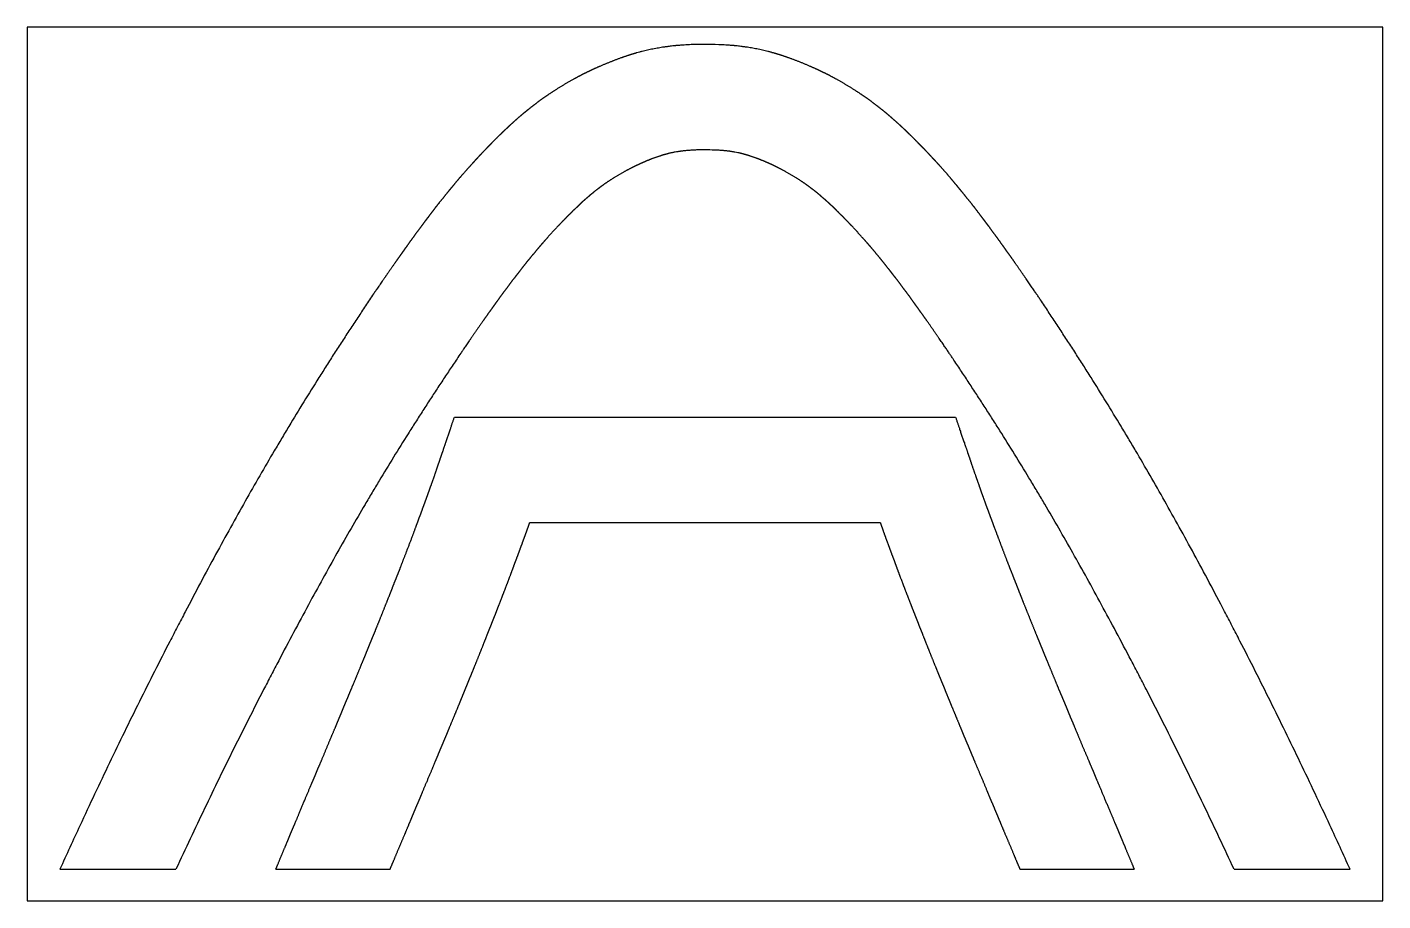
# Model space of a CAD drawing. Header units: millimetres. Extents: x -2410 to -1267, y 2397 to 3133.
import ezdxf

# ---------------------------------------------------------------- set-up
doc = ezdxf.new("R2010")
doc.units = ezdxf.units.MM
doc.header["$MEASUREMENT"] = 0
doc.layers.add('pic', color=1, linetype='Continuous')

msp = doc.modelspace()

# ---------------------------------------------------------------- linework, layer by layer
at = {"color": 7, "linetype": 'Continuous', "lineweight": 25}
msp.add_line((-1985.9, 2715.6), (-1690.4, 2715.6), dxfattribs=at)
for p, q in [((-2382, 2423.4), (-2284.2, 2423.4)), ((-2200, 2423.4), (-2103.6, 2423.4)), ((-1572.7, 2423.4), (-1476.3, 2423.4)), ((-1392.1, 2423.4), (-1294.3, 2423.4))]:
    msp.add_line(p, q)
msp.add_lwpolyline([(-2049.4, 2804.5), (-1626.9, 2804.5)], dxfattribs=at)
for points, degree, knots in [([(-1897.7, 3111), (-1897.8, 3110.9), (-1898.3, 3110.8), (-1898.9, 3110.6), (-1900.3, 3110.2), (-1902.9, 3109.4), (-1908.2, 3107.6), (-1916.3, 3104.6), (-1924.4, 3101.3), (-1929.6, 3099), (-1932.5, 3097.7), (-1934.8, 3096.6), (-1937, 3095.5), (-1939.7, 3094.2), (-1944.7, 3091.7), (-1952.2, 3087.6), (-1959.6, 3083.2), (-1964.8, 3079.9), (-1968.8, 3077.3), (-1973, 3074.4), (-1977, 3071.6), (-1980.5, 3069), (-1982.9, 3067.1), (-1984.9, 3065.6), (-1986.8, 3064.1), (-1989.1, 3062.2), (-1992.3, 3059.6), (-1995.6, 3056.8), (-1997.6, 3055), (-1998.8, 3053.9), (-1999.7, 3053.1), (-2000.5, 3052.4), (-2001.6, 3051.4), (-2003.4, 3049.8), (-2006.3, 3047), (-2009.2, 3044.2), (-2011.1, 3042.4), (-2012.2, 3041.4), (-2013.1, 3040.5), (-2013.8, 3039.7), (-2014.8, 3038.8), (-2016.5, 3037.1), (-2019.2, 3034.3), (-2021.9, 3031.5), (-2023.8, 3029.5), (-2025.4, 3027.9), (-2026.9, 3026.3), (-2028.7, 3024.4), (-2032, 3020.8), (-2036.4, 3015.9), (-2040.1, 3011.8), (-2043, 3008.5), (-2045.5, 3005.6), (-2047.1, 3003.7), (-2048, 3002.7), (-2048.7, 3001.8), (-2049.3, 3001.1), (-2050.1, 3000.1), (-2051.6, 2998.3), (-2054.6, 2994.7), (-2058.6, 2989.7), (-2062, 2985.5), (-2064.7, 2982.1), (-2067, 2979), (-2068.6, 2977), (-2069.3, 2976), (-2069.8, 2975.4), (-2070.1, 2975), (-2070.4, 2974.6), (-2070.8, 2974.1), (-2071.4, 2973.2), (-2072.8, 2971.5), (-2074.9, 2968.7), (-2077.3, 2965.4), (-2079.8, 2962.1), (-2082.3, 2958.7), (-2084.8, 2955.2), (-2087.1, 2952.1), (-2088.5, 2950.1), (-2089.2, 2949.1), (-2089.6, 2948.5), (-2090, 2948), (-2090.2, 2947.7), (-2090.6, 2947.2), (-2091.2, 2946.4), (-2092.1, 2945), (-2093.2, 2943.5), (-2094.6, 2941.5), (-2096.6, 2938.7), (-2099.5, 2934.5), (-2105, 2926.7), (-2108.8, 2921.1)], 2, [-0.000723, -0.000723, -0.000723, 0.000744, 0.00221, 0.005142, 0.011006, 0.022735, 0.046192, 0.077468, 0.100926, 0.112654, 0.120473, 0.128293, 0.136112, 0.14784, 0.171298, 0.202574, 0.226031, 0.241669, 0.257308, 0.272946, 0.288584, 0.300313, 0.308132, 0.315951, 0.32377, 0.335499, 0.351137, 0.362865, 0.36873, 0.372639, 0.376549, 0.380458, 0.386323, 0.398051, 0.413689, 0.425418, 0.431282, 0.435192, 0.439102, 0.443011, 0.448875, 0.460604, 0.476242, 0.487971, 0.49579, 0.503609, 0.511428, 0.523157, 0.546614, 0.570071, 0.58571, 0.601348, 0.613076, 0.618941, 0.62285, 0.62676, 0.630669, 0.636534, 0.648262, 0.67172, 0.695177, 0.710815, 0.726453, 0.738182, 0.744046, 0.746978, 0.748933, 0.750888, 0.752843, 0.755775, 0.761639, 0.773368, 0.789006, 0.804644, 0.820282, 0.835921, 0.851559, 0.863287, 0.869152, 0.872084, 0.874039, 0.875993, 0.877948, 0.88088, 0.886745, 0.894564, 0.902383, 0.914111, 0.92975, 0.953207, 1.000122, 1.000122, 1.000122]), ([(-1861.8, 3117.7), (-1861.9, 3117.7), (-1862, 3117.7), (-1862.2, 3117.7), (-1862.5, 3117.7), (-1863.2, 3117.6), (-1864.5, 3117.5), (-1866.3, 3117.3), (-1868.1, 3117.1), (-1869.5, 3116.9), (-1870.6, 3116.7), (-1871.8, 3116.6), (-1873.3, 3116.4), (-1875.9, 3115.9), (-1879.7, 3115.3), (-1884.3, 3114.4), (-1888, 3113.5), (-1890.7, 3112.9), (-1892.2, 3112.5), (-1893.7, 3112.1), (-1895.1, 3111.7), (-1896.4, 3111.4), (-1897, 3111.2), (-1897.4, 3111.1), (-1897.6, 3111), (-1897.7, 3111)], 3, [-0.002562, -0.002562, -0.002562, -0.002562, 0.001377, 0.005316, 0.013193, 0.028949, 0.06046, 0.123483, 0.186505, 0.218017, 0.249528, 0.281039, 0.312551, 0.375573, 0.501618, 0.627663, 0.753709, 0.816731, 0.848242, 0.879754, 0.942776, 0.974288, 0.990043, 0.997921, 1.005799, 1.005799, 1.005799, 1.005799]), ([(-1814.4, 3117.7), (-1814.5, 3117.7), (-1814.6, 3117.7), (-1814.9, 3117.8), (-1815.3, 3117.8), (-1816.2, 3117.9), (-1818, 3118), (-1821.6, 3118.3), (-1828.6, 3118.6), (-1835.3, 3118.7), (-1841, 3118.7), (-1844.8, 3118.7), (-1849.7, 3118.5), (-1854.7, 3118.3), (-1858.2, 3118), (-1860.1, 3117.9), (-1861, 3117.8), (-1861.4, 3117.8), (-1861.6, 3117.7), (-1861.8, 3117.7), (-1861.8, 3117.7), (-1861.8, 3117.7)], 3, [-0.00008231, -0.00008231, -0.00008231, -0.00008231, 0.00006722, 0.00021674, 0.0005158, 0.00111391, 0.00231013, 0.00470256, 0.00948744, 0.01905718, 0.02144962, 0.02384205, 0.02862693, 0.0334118, 0.03580424, 0.03700045, 0.03759856, 0.03789762, 0.03804715, 0.03812191, 0.03819667, 0.03819667, 0.03819667, 0.03819667]), ([(-1778.7, 3111), (-1778.8, 3111), (-1778.9, 3111.1), (-1779.3, 3111.2), (-1780, 3111.4), (-1780.9, 3111.6), (-1781.9, 3111.9), (-1782.9, 3112.2), (-1784.1, 3112.5), (-1785.6, 3112.9), (-1788.2, 3113.5), (-1792, 3114.4), (-1796.7, 3115.3), (-1800.4, 3116), (-1803.1, 3116.4), (-1804.6, 3116.6), (-1805.8, 3116.7), (-1806.8, 3116.9), (-1808.2, 3117.1), (-1810, 3117.3), (-1811.8, 3117.5), (-1813.1, 3117.6), (-1813.8, 3117.7), (-1814.1, 3117.7), (-1814.3, 3117.7), (-1814.4, 3117.7), (-1814.4, 3117.7)], 3, [-0.005576, -0.005576, -0.005576, -0.005576, 0.002302, 0.01018, 0.025936, 0.057447, 0.088959, 0.12047, 0.151982, 0.183493, 0.246516, 0.372562, 0.498608, 0.624654, 0.687677, 0.719189, 0.7507, 0.782212, 0.813723, 0.876746, 0.939769, 0.971281, 0.987036, 0.994914, 0.998853, 1.002792, 1.002792, 1.002792, 1.002792]), ([(-1567.4, 2921.1), (-1571.3, 2926.7), (-1576.7, 2934.5), (-1579.6, 2938.7), (-1581.9, 2941.9), (-1583.9, 2944.6), (-1585.1, 2946.4), (-1585.7, 2947.2), (-1586, 2947.7), (-1586.3, 2948), (-1586.6, 2948.5), (-1587, 2949.1), (-1587.8, 2950.1), (-1589.2, 2952.1), (-1591.4, 2955.2), (-1594, 2958.7), (-1596.5, 2962.1), (-1598.9, 2965.4), (-1601.4, 2968.7), (-1603.5, 2971.5), (-1604.8, 2973.2), (-1605.5, 2974.1), (-1605.9, 2974.6), (-1606.2, 2975), (-1606.5, 2975.5), (-1606.9, 2976), (-1607.7, 2977), (-1609.2, 2979), (-1611.6, 2982.1), (-1614.3, 2985.5), (-1617.7, 2989.7), (-1621.7, 2994.7), (-1624.7, 2998.3), (-1626.1, 3000.1), (-1627, 3001.1), (-1627.6, 3001.8), (-1628.3, 3002.7), (-1629.2, 3003.7), (-1630.8, 3005.6), (-1633.3, 3008.6), (-1636.2, 3011.9), (-1639.8, 3016), (-1644.2, 3020.8), (-1647.6, 3024.4), (-1649.4, 3026.4), (-1650.9, 3027.9), (-1652.4, 3029.6), (-1654.4, 3031.6), (-1657.1, 3034.3), (-1659.8, 3037.1), (-1661.5, 3038.8), (-1662.5, 3039.8), (-1663.2, 3040.5), (-1664.1, 3041.4), (-1665.2, 3042.4), (-1667.1, 3044.3), (-1670, 3047.1), (-1672.9, 3049.8), (-1674.7, 3051.5), (-1675.8, 3052.4), (-1676.6, 3053.1), (-1677.5, 3054), (-1678.7, 3055), (-1680.7, 3056.8), (-1684, 3059.6), (-1687.2, 3062.3), (-1689.5, 3064.1), (-1691.4, 3065.6), (-1693.3, 3067.1), (-1695.8, 3069), (-1699.3, 3071.6), (-1703.3, 3074.5), (-1707.5, 3077.3), (-1711.5, 3079.9), (-1716.7, 3083.2), (-1724.1, 3087.6), (-1731.6, 3091.7), (-1736.6, 3094.2), (-1739.3, 3095.5), (-1741.5, 3096.6), (-1743.8, 3097.7), (-1746.7, 3099), (-1751.9, 3101.3), (-1760, 3104.7), (-1768.2, 3107.6), (-1773.4, 3109.4), (-1776.1, 3110.2), (-1777.4, 3110.6), (-1778.1, 3110.8), (-1778.5, 3111), (-1778.7, 3111)], 2, [-0.000116, -0.000116, -0.000116, 0.046799, 0.070257, 0.085895, 0.101534, 0.113263, 0.119127, 0.122059, 0.124014, 0.125969, 0.127924, 0.130856, 0.13672, 0.148449, 0.164088, 0.179726, 0.195364, 0.211003, 0.226641, 0.23837, 0.244234, 0.247167, 0.249121, 0.251076, 0.253031, 0.255963, 0.261828, 0.273556, 0.289195, 0.304833, 0.328291, 0.351749, 0.363477, 0.369342, 0.373251, 0.377161, 0.381071, 0.386935, 0.398664, 0.414302, 0.429941, 0.453398, 0.476856, 0.488585, 0.496404, 0.504223, 0.512042, 0.523771, 0.53941, 0.551138, 0.557003, 0.560913, 0.564822, 0.568732, 0.574596, 0.586325, 0.601963, 0.613692, 0.619557, 0.623466, 0.627376, 0.631285, 0.63715, 0.648879, 0.664517, 0.676246, 0.684065, 0.691884, 0.699703, 0.711432, 0.727071, 0.742709, 0.758348, 0.773986, 0.797444, 0.82872, 0.852178, 0.863907, 0.871726, 0.879545, 0.887365, 0.899093, 0.922551, 0.953828, 0.977285, 0.989014, 0.994879, 0.997811, 0.999277, 1.000743, 1.000743, 1.000743]), ([(-1853.7, 3029.2), (-1854.2, 3029.1), (-1855.2, 3029), (-1856.5, 3028.9), (-1857.5, 3028.8), (-1858.2, 3028.7), (-1858.7, 3028.6), (-1859.3, 3028.5), (-1860.1, 3028.4), (-1861.5, 3028.2), (-1863, 3028), (-1864.6, 3027.7), (-1865.8, 3027.4), (-1866.9, 3027.2), (-1868, 3026.9), (-1868.9, 3026.7), (-1869.6, 3026.5), (-1870, 3026.4), (-1870.2, 3026.4), (-1870.6, 3026.2), (-1871.2, 3026.1), (-1871.8, 3025.9), (-1872.3, 3025.8), (-1872.6, 3025.7)], 3, [0.0023835, 0.0023835, 0.0023835, 0.0023835, 0.0644018, 0.12642, 0.1884382, 0.2194473, 0.2504564, 0.2814655, 0.3124747, 0.3744929, 0.4985293, 0.5605475, 0.6225658, 0.684584, 0.7466022, 0.8086204, 0.8396295, 0.8551341, 0.8706386, 0.9016478, 0.9326569, 0.963666, 0.9946751, 0.9946751, 0.9946751, 0.9946751]), ([(-1822.6, 3029.2), (-1823.8, 3029.3), (-1826.2, 3029.5), (-1831.4, 3029.7), (-1836.8, 3029.8), (-1842.2, 3029.8), (-1846.2, 3029.7), (-1850, 3029.5), (-1852.5, 3029.3), (-1853.7, 3029.2)], 3, [0.00007817, 0.00007817, 0.00007817, 0.00007817, 0.00482458, 0.00957099, 0.01906381, 0.02381022, 0.02855663, 0.03330304, 0.03804945, 0.03804945, 0.03804945, 0.03804945]), ([(-1803.7, 3025.7), (-1804, 3025.8), (-1804.5, 3025.9), (-1805.2, 3026.1), (-1805.6, 3026.2), (-1805.9, 3026.3), (-1806, 3026.3), (-1806, 3026.3), (-1806.2, 3026.4), (-1806.4, 3026.4), (-1806.8, 3026.5), (-1807.2, 3026.7), (-1807.8, 3026.8), (-1808.5, 3027), (-1809.4, 3027.2), (-1810.9, 3027.5), (-1812.5, 3027.8), (-1814, 3028.1), (-1815.1, 3028.3), (-1816.1, 3028.4), (-1816.8, 3028.5), (-1817.2, 3028.6), (-1817.5, 3028.6), (-1817.8, 3028.7), (-1818.1, 3028.7), (-1818.8, 3028.8), (-1819.8, 3028.9), (-1821.1, 3029), (-1822.1, 3029.1), (-1822.6, 3029.2)], 3, [0.004947, 0.004947, 0.004947, 0.004947, 0.0359617, 0.0669765, 0.0979913, 0.1134986, 0.1212523, 0.1251292, 0.129006, 0.1445134, 0.1600208, 0.1910356, 0.2220503, 0.2530651, 0.3150946, 0.3771241, 0.5011832, 0.5632127, 0.6252423, 0.6872718, 0.7182865, 0.7337939, 0.7493013, 0.7648087, 0.7803161, 0.8113308, 0.8733604, 0.9353899, 0.9974194, 0.9974194, 0.9974194, 0.9974194]), ([(-1872.6, 3025.7), (-1876.9, 3024.4), (-1884.4, 3021.7), (-1889.7, 3019.5), (-1893.6, 3017.7), (-1896.7, 3016.3), (-1899.7, 3014.8), (-1903.4, 3012.9), (-1909.9, 3009.3), (-1918.3, 3004.2), (-1924.4, 2999.9), (-1927.6, 2997.5), (-1929.9, 2995.8), (-1931.4, 2994.6), (-1932.9, 2993.3), (-1935.2, 2991.5), (-1937.4, 2989.5), (-1938.9, 2988.2), (-1939.7, 2987.5), (-1940.4, 2986.9), (-1941, 2986.4), (-1941.8, 2985.7), (-1943.1, 2984.4), (-1945.3, 2982.3), (-1947.6, 2980.1), (-1949.2, 2978.7), (-1950, 2977.8), (-1950.7, 2977.1), (-1951.3, 2976.5), (-1952.1, 2975.7), (-1953.6, 2974.3), (-1955.8, 2972), (-1958.4, 2969.4), (-1961, 2966.6), (-1963.5, 2964), (-1966.6, 2960.6), (-1970.9, 2955.9), (-1975.2, 2951), (-1978, 2947.8), (-1979.3, 2946.2), (-1980.1, 2945.3), (-1980.7, 2944.5), (-1981.2, 2943.9), (-1981.9, 2943), (-1983.2, 2941.5), (-1985.8, 2938.4), (-1989.3, 2934.1), (-1992.2, 2930.4), (-1994.6, 2927.3), (-1996.7, 2924.6), (-1998.1, 2922.8), (-1998.8, 2921.8), (-1999.5, 2921), (-2000, 2920.4), (-2000.7, 2919.5), (-2001.9, 2917.9), (-2003.8, 2915.3), (-2006, 2912.3), (-2008.3, 2909.3), (-2010.6, 2906.2), (-2012.9, 2903), (-2015, 2900.1), (-2016.3, 2898.2), (-2017, 2897.3), (-2017.4, 2896.7), (-2017.7, 2896.3), (-2017.9, 2896), (-2018.2, 2895.5), (-2018.8, 2894.7), (-2020, 2893.1), (-2021.8, 2890.6), (-2023.9, 2887.5), (-2026.7, 2883.6), (-2031.8, 2876.2), (-2035.6, 2870.8)], 2, [0.0006758, 0.0006758, 0.0006758, 0.0475148, 0.0787408, 0.1021603, 0.1177733, 0.1333863, 0.1489993, 0.1724188, 0.2192578, 0.2660968, 0.2895163, 0.3051293, 0.316839, 0.3246455, 0.3363552, 0.3519682, 0.363678, 0.3695329, 0.3734361, 0.3773394, 0.3812426, 0.3870975, 0.3988072, 0.4144202, 0.42613, 0.4319849, 0.4358881, 0.4397914, 0.4436946, 0.4495495, 0.4612592, 0.4768722, 0.4924852, 0.5080982, 0.5237112, 0.5471307, 0.5783567, 0.6017762, 0.6134859, 0.6193408, 0.6232441, 0.6271473, 0.6310506, 0.6369054, 0.6486152, 0.6720347, 0.6954542, 0.7110672, 0.7266802, 0.7383899, 0.7442448, 0.748148, 0.7520513, 0.7559545, 0.7618094, 0.7735192, 0.7891322, 0.8047452, 0.8203582, 0.8359711, 0.8515841, 0.8632939, 0.8691488, 0.8720762, 0.8740278, 0.8759795, 0.8779311, 0.8808585, 0.8867134, 0.8984231, 0.9140361, 0.9296491, 0.9530686, 0.9999076, 0.9999076, 0.9999076]), ([(-1640.7, 2870.8), (-1644.4, 2876.2), (-1649.6, 2883.6), (-1652.3, 2887.5), (-1654.5, 2890.5), (-1656.3, 2893.1), (-1657.5, 2894.7), (-1658, 2895.5), (-1658.3, 2896), (-1658.6, 2896.3), (-1658.9, 2896.7), (-1659.3, 2897.3), (-1660, 2898.2), (-1661.3, 2900.1), (-1663.4, 2903), (-1665.7, 2906.2), (-1668, 2909.3), (-1670.3, 2912.3), (-1672.5, 2915.3), (-1674.4, 2917.9), (-1675.6, 2919.5), (-1676.3, 2920.4), (-1676.8, 2921), (-1677.4, 2921.9), (-1678.2, 2922.8), (-1679.6, 2924.6), (-1681.7, 2927.4), (-1684.1, 2930.4), (-1687, 2934.1), (-1690.5, 2938.4), (-1693.1, 2941.5), (-1694.3, 2943), (-1695, 2943.9), (-1695.6, 2944.5), (-1696.2, 2945.3), (-1697, 2946.2), (-1698.3, 2947.8), (-1701.1, 2951), (-1705.4, 2955.9), (-1709.7, 2960.6), (-1712.8, 2964), (-1715.3, 2966.6), (-1717.9, 2969.4), (-1720.5, 2972), (-1722.7, 2974.3), (-1724.2, 2975.7), (-1725, 2976.5), (-1725.6, 2977.2), (-1726.3, 2977.8), (-1727.1, 2978.7), (-1728.7, 2980.2), (-1730.9, 2982.4), (-1733.2, 2984.4), (-1734.5, 2985.7), (-1735.3, 2986.4), (-1735.9, 2986.9), (-1736.5, 2987.5), (-1737.4, 2988.2), (-1738.9, 2989.5), (-1741.1, 2991.5), (-1743.3, 2993.3), (-1744.9, 2994.6), (-1746.4, 2995.8), (-1748.7, 2997.5), (-1751.9, 2999.9), (-1758, 3004.2), (-1766.4, 3009.4), (-1772.9, 3012.9), (-1776.6, 3014.8), (-1779.6, 3016.3), (-1782.7, 3017.8), (-1786.6, 3019.5), (-1791.9, 3021.7), (-1799.4, 3024.4), (-1803.7, 3025.7)], 2, [0.0000881, 0.0000881, 0.0000881, 0.0469268, 0.0703461, 0.085959, 0.1015719, 0.1132815, 0.1191364, 0.1220638, 0.1240154, 0.125967, 0.1279186, 0.130846, 0.1367008, 0.1484105, 0.1640234, 0.1796363, 0.1952492, 0.210862, 0.2264749, 0.2381846, 0.2440394, 0.2479426, 0.2518458, 0.2557491, 0.2616039, 0.2733136, 0.2889264, 0.3045393, 0.3279586, 0.351378, 0.3630876, 0.3689425, 0.3728457, 0.3767489, 0.3806521, 0.3865069, 0.3982166, 0.4216359, 0.4528617, 0.476281, 0.4918939, 0.5075068, 0.5231196, 0.5387325, 0.5504422, 0.556297, 0.5602002, 0.5641035, 0.5680067, 0.5738615, 0.5855712, 0.6011841, 0.6128937, 0.6187485, 0.6226518, 0.626555, 0.6304582, 0.636313, 0.6480227, 0.6636356, 0.6753452, 0.6831517, 0.6948613, 0.7104742, 0.7338935, 0.7807322, 0.8275708, 0.8509901, 0.866603, 0.8822159, 0.8978288, 0.9212481, 0.9524739, 0.9993125, 0.9993125, 0.9993125]), ([(-2108.8, 2921.1), (-2109.3, 2920.5), (-2110.2, 2919.2), (-2111.8, 2916.7), (-2113.8, 2913.9), (-2115.8, 2911), (-2118.1, 2907.6), (-2120.9, 2903.4), (-2124.3, 2898.4), (-2127.6, 2893.4), (-2130.9, 2888.4), (-2134.2, 2883.4), (-2138.6, 2876.7), (-2144.1, 2868.3), (-2150.7, 2858.2), (-2157.2, 2848), (-2165.8, 2834.4), (-2176.5, 2817.3), (-2186.9, 2800.2), (-2195.1, 2786.4), (-2203.3, 2772.7), (-2213.5, 2755.2), (-2225.8, 2733.7), (-2238.1, 2711.6), (-2250.7, 2688.7), (-2263.4, 2665), (-2274.1, 2644.7), (-2282.8, 2628), (-2291.5, 2611.2), (-2302.2, 2590.2), (-2315, 2564.7), (-2327.7, 2539), (-2344.4, 2504.4), (-2362.5, 2466), (-2376.4, 2435.7), (-2382, 2423.4)], 3, [-0.0000142, -0.0000142, -0.0000142, -0.0000142, 0.0009624, 0.001939, 0.0038922, 0.0058453, 0.0077985, 0.0117049, 0.0156112, 0.0195176, 0.0234239, 0.0273303, 0.0312367, 0.0390494, 0.0468621, 0.0546748, 0.0624875, 0.0781129, 0.0937384, 0.1015511, 0.1093638, 0.1249892, 0.1406147, 0.1562401, 0.1718655, 0.1874909, 0.2031164, 0.2109291, 0.2187418, 0.2343672, 0.2499927, 0.2656181, 0.2812435, 0.3124944, 0.3337025, 0.3337025, 0.3337025, 0.3337025]), ([(-1294.3, 2423.4), (-1299.9, 2435.8), (-1313.9, 2466.3), (-1332.1, 2504.8), (-1348.8, 2539.3), (-1361.5, 2565), (-1374.2, 2590.5), (-1385, 2611.6), (-1393.6, 2628.3), (-1402.3, 2645), (-1413, 2665.3), (-1425.7, 2688.9), (-1438.3, 2711.8), (-1450.6, 2733.9), (-1462.9, 2755.4), (-1473.1, 2772.9), (-1481.2, 2786.6), (-1489.4, 2800.3), (-1499.9, 2817.4), (-1510.5, 2834.5), (-1519.1, 2848.1), (-1525.6, 2858.3), (-1532.2, 2868.4), (-1537.7, 2876.8), (-1542.1, 2883.5), (-1545.4, 2888.5), (-1548.7, 2893.5), (-1552, 2898.4), (-1554.8, 2902.6), (-1557.1, 2906), (-1558.8, 2908.5), (-1560.7, 2911.3), (-1562.8, 2914.3), (-1564.6, 2917), (-1566.2, 2919.3), (-1567, 2920.5), (-1567.4, 2921.1)], 3, [0.6660535, 0.6660535, 0.6660535, 0.6660535, 0.6875063, 0.7187571, 0.7343825, 0.750008, 0.7656334, 0.7812588, 0.7890715, 0.7968842, 0.8125096, 0.8281351, 0.8437605, 0.8593859, 0.8750113, 0.8906367, 0.8984494, 0.9062622, 0.9218876, 0.937513, 0.9453257, 0.9531384, 0.9609511, 0.9687638, 0.9726702, 0.9765765, 0.9804829, 0.9843892, 0.9882956, 0.9902488, 0.992202, 0.9941551, 0.9961083, 0.9980615, 0.9990381, 1.0000147, 1.0000147, 1.0000147, 1.0000147]), ([(-2035.6, 2870.8), (-2035.8, 2870.4), (-2036.2, 2869.8), (-2037.1, 2868.6), (-2038.1, 2867.1), (-2039.3, 2865.4), (-2040.7, 2863.3), (-2042.3, 2860.9), (-2044.5, 2857.7), (-2047.2, 2853.6), (-2050.5, 2848.8), (-2053.7, 2844), (-2056.9, 2839.2), (-2060.1, 2834.4), (-2064.3, 2828), (-2069.6, 2819.9), (-2075.9, 2810.1), (-2082.2, 2800.3), (-2090.5, 2787.2), (-2100.8, 2770.7), (-2110.9, 2754.1), (-2118.8, 2740.9), (-2126.7, 2727.6), (-2136.5, 2710.8), (-2148.4, 2690), (-2160.3, 2668.5), (-2172.5, 2646.3), (-2184.9, 2623.2), (-2195.4, 2603.3), (-2203.9, 2587), (-2212.4, 2570.7), (-2222.9, 2550), (-2235.4, 2525.1), (-2247.8, 2500), (-2264, 2466.3), (-2276.1, 2440.7), (-2284.2, 2423.4)], 3, [0.0000108, 0.0000108, 0.0000108, 0.0000108, 0.000499, 0.0009873, 0.0019638, 0.0029404, 0.0039169, 0.00587, 0.0078231, 0.0117293, 0.0156354, 0.0195416, 0.0234478, 0.0273539, 0.0312601, 0.0390724, 0.0468848, 0.0546971, 0.0625095, 0.0781341, 0.0937588, 0.1015711, 0.1093835, 0.1250082, 0.1406328, 0.1562575, 0.1718822, 0.1875069, 0.2031315, 0.2109439, 0.2187562, 0.2343809, 0.2500056, 0.2656302, 0.2812549, 0.3120455, 0.3120455, 0.3120455, 0.3120455]), ([(-1392.1, 2423.4), (-1400.2, 2440.8), (-1412.4, 2466.6), (-1428.7, 2500.3), (-1441.1, 2525.5), (-1453.6, 2550.4), (-1464.1, 2571), (-1472.5, 2587.4), (-1481, 2603.6), (-1491.5, 2623.5), (-1503.9, 2646.5), (-1516, 2668.7), (-1528, 2690.1), (-1539.9, 2710.9), (-1549.7, 2727.8), (-1557.5, 2741), (-1565.5, 2754.3), (-1575.6, 2770.8), (-1585.8, 2787.3), (-1594.1, 2800.4), (-1600.4, 2810.2), (-1606.7, 2819.9), (-1612, 2828), (-1616.2, 2834.4), (-1619.4, 2839.3), (-1622.6, 2844.1), (-1625.8, 2848.9), (-1628.5, 2852.9), (-1630.7, 2856.1), (-1632.4, 2858.5), (-1634.1, 2861.2), (-1636.1, 2864.1), (-1637.9, 2866.7), (-1639.5, 2869), (-1640.3, 2870.2), (-1640.7, 2870.8)], 3, [0.6877135, 0.6877135, 0.6877135, 0.6877135, 0.7187446, 0.7343693, 0.749994, 0.7656186, 0.7812433, 0.7890557, 0.796868, 0.8124927, 0.8281174, 0.8437421, 0.8593667, 0.8749914, 0.8906161, 0.8984284, 0.9062408, 0.9218655, 0.9374902, 0.9453025, 0.9531148, 0.9609272, 0.9687395, 0.9726457, 0.9765519, 0.980458, 0.9843642, 0.9882704, 0.9902235, 0.9921765, 0.9941296, 0.9960827, 0.9980358, 0.9990123, 0.9999889, 0.9999889, 0.9999889, 0.9999889]), ([(-2200, 2423.4), (-2198.4, 2427.1), (-2194.9, 2435.7), (-2191.5, 2443.7), (-2189.2, 2449.1), (-2187.8, 2452.6), (-2187.1, 2454.2), (-2186.8, 2454.8), (-2186.7, 2455.3), (-2186.2, 2456.4), (-2185.2, 2458.8), (-2183.6, 2462.5), (-2181.3, 2468), (-2177.8, 2476.4), (-2173.2, 2487.4), (-2169.4, 2496.3), (-2167.4, 2501), (-2166.3, 2503.6), (-2165.4, 2505.7), (-2164.7, 2507.6), (-2164.1, 2509), (-2163.2, 2511), (-2161.2, 2515.7), (-2158.1, 2523.2), (-2154.8, 2531.1), (-2151.7, 2538.4), (-2149.2, 2544.3), (-2147.6, 2548.3), (-2146.3, 2551.3), (-2145.2, 2553.8), (-2144.5, 2555.6), (-2143.9, 2556.9), (-2143.5, 2558.1), (-2143.1, 2558.9), (-2142.9, 2559.5), (-2142.7, 2559.8), (-2142.7, 2560), (-2142.6, 2560.2), (-2142.5, 2560.4), (-2142.4, 2560.7), (-2142.1, 2561.3), (-2141.8, 2562.1), (-2141.3, 2563.4), (-2140.6, 2565), (-2139.5, 2567.5), (-2138.2, 2570.8), (-2136.6, 2574.6), (-2134.7, 2579.2), (-2132, 2585.5), (-2129.1, 2592.6), (-2126.7, 2598.6), (-2124.9, 2602.7), (-2123.6, 2606), (-2122.4, 2608.9), (-2121.7, 2610.7), (-2121.3, 2611.6), (-2121, 2612.3), (-2120.9, 2612.6), (-2120.8, 2612.9), (-2120.6, 2613.5), (-2120.1, 2614.5), (-2119.3, 2616.6), (-2117.9, 2619.9), (-2116.4, 2623.6), (-2114.6, 2628.2), (-2112, 2634.5), (-2109.2, 2641.6), (-2106.4, 2648.6), (-2104, 2654.6), (-2102.3, 2658.8), (-2101.2, 2661.8), (-2100.4, 2663.6), (-2100.1, 2664.6), (-2099.9, 2665.1), (-2099.6, 2665.7), (-2099.3, 2666.5), (-2098.8, 2667.7), (-2098, 2669.8), (-2096.7, 2673), (-2094.9, 2677.6), (-2092.5, 2684), (-2089, 2693), (-2085, 2703.4), (-2082.2, 2711.1), (-2080.8, 2714.8), (-2080.1, 2716.6), (-2079.8, 2717.3), (-2079.6, 2717.9), (-2079.3, 2718.9), (-2078.7, 2720.5), (-2077.8, 2722.7), (-2076.7, 2725.9), (-2075.4, 2729.4), (-2074.1, 2733), (-2072.8, 2736.5), (-2071.6, 2739.9), (-2070.3, 2743.5), (-2068.7, 2747.9), (-2066.5, 2754.1), (-2064.4, 2760.3), (-2062.9, 2764.8), (-2061.8, 2767.9), (-2061.1, 2770), (-2060.3, 2772.3), (-2058.9, 2776.4), (-2056.8, 2782.7), (-2052.5, 2795.4), (-2049.4, 2804.5)], 2, [0.1671675, 0.1671675, 0.1671675, 0.1856671, 0.2109855, 0.2278645, 0.2405237, 0.2468533, 0.2494906, 0.2505455, 0.2521279, 0.2574026, 0.2658421, 0.2785013, 0.2953802, 0.3206986, 0.346017, 0.3586762, 0.3650058, 0.3692256, 0.3734453, 0.3766101, 0.37872, 0.3839946, 0.3966538, 0.4135328, 0.4304117, 0.4472906, 0.4599499, 0.4683893, 0.4768288, 0.4831584, 0.4873781, 0.4915979, 0.4947627, 0.4968725, 0.4984549, 0.4992461, 0.4997736, 0.5003011, 0.5008285, 0.5016197, 0.5032021, 0.505312, 0.5084768, 0.5126965, 0.5190261, 0.5274656, 0.5359051, 0.5485643, 0.5654432, 0.5823222, 0.5949814, 0.6034208, 0.6118603, 0.6181899, 0.6213547, 0.6234646, 0.6247832, 0.6253107, 0.6261019, 0.6276843, 0.6308491, 0.6371787, 0.6456182, 0.6540576, 0.6667168, 0.6835958, 0.7004747, 0.7173537, 0.7300129, 0.7384523, 0.7447819, 0.7479467, 0.7495291, 0.7505841, 0.7521665, 0.7542763, 0.7574411, 0.7637707, 0.7722102, 0.7848694, 0.8017483, 0.8270668, 0.8523852, 0.8650444, 0.871374, 0.8740113, 0.8750662, 0.8766486, 0.8798134, 0.8840332, 0.8903628, 0.8988022, 0.9072417, 0.9156812, 0.9241206, 0.9325601, 0.9409996, 0.9536588, 0.9705377, 0.9831969, 0.9916364, 0.997966, 1.0021857, 1.0085153, 1.0211745, 1.0380535, 1.0802508, 1.0802508, 1.0802508]), ([(-1626.9, 2804.5), (-1623.8, 2795.3), (-1619.4, 2782.5), (-1617.2, 2776), (-1615.8, 2771.9), (-1615, 2769.6), (-1614, 2766.5), (-1612, 2760.7), (-1609.5, 2753.6), (-1607.5, 2747.9), (-1606.5, 2745), (-1606.1, 2743.9), (-1605.6, 2742.4), (-1604.3, 2738.8), (-1602.4, 2733.6), (-1600.8, 2729.1), (-1599.5, 2725.6), (-1598.3, 2722.4), (-1597.5, 2720.1), (-1596.9, 2718.5), (-1596.4, 2717.4), (-1596.1, 2716.4), (-1595.4, 2714.5), (-1594, 2710.7), (-1591.7, 2704.8), (-1589.1, 2697.8), (-1586.4, 2690.8), (-1583.7, 2683.6), (-1581.2, 2677.3), (-1579.4, 2672.7), (-1578.1, 2669.4), (-1577.3, 2667.3), (-1576.8, 2666.1), (-1576.5, 2665.2), (-1576.1, 2664.3), (-1575.7, 2663.3), (-1575, 2661.4), (-1573.8, 2658.5), (-1572.2, 2654.3), (-1569.8, 2648.3), (-1567, 2641.3), (-1564.1, 2634.2), (-1561.2, 2627), (-1558.6, 2620.5), (-1556.9, 2616.3), (-1556, 2614.2), (-1555.6, 2613.2), (-1555.4, 2612.6), (-1555.2, 2612.1), (-1554.9, 2611.4), (-1554.5, 2610.4), (-1553.7, 2608.6), (-1552.6, 2605.8), (-1551.2, 2602.5), (-1549.5, 2598.3), (-1547, 2592.3), (-1544.1, 2585.3), (-1541.5, 2578.9), (-1539.6, 2574.3), (-1538, 2570.5), (-1536.6, 2567.2), (-1535.6, 2564.8), (-1534.9, 2563.1), (-1534.4, 2561.9), (-1534, 2561), (-1533.8, 2560.5), (-1533.7, 2560.2), (-1533.6, 2560), (-1533.5, 2559.7), (-1533.3, 2559.3), (-1533.1, 2558.7), (-1532.7, 2557.9), (-1532.3, 2556.8), (-1531.7, 2555.4), (-1531, 2553.7), (-1529.6, 2550.4), (-1527.3, 2545), (-1524.5, 2538.2), (-1521.4, 2530.8), (-1518.1, 2522.9), (-1514.9, 2515.5), (-1513, 2510.8), (-1512.1, 2508.8), (-1511.6, 2507.7), (-1511.2, 2506.6), (-1510.4, 2504.7), (-1509, 2501.3), (-1506.8, 2496.2), (-1503.1, 2487.3), (-1498.5, 2476.3), (-1494.9, 2468), (-1492.6, 2462.4), (-1491.2, 2459.1), (-1490.4, 2457.2), (-1489.9, 2456), (-1489.5, 2455.1), (-1489.2, 2454.2), (-1488.4, 2452.4), (-1487, 2449), (-1484.7, 2443.6), (-1481.4, 2435.6), (-1477.8, 2427.1), (-1476.3, 2423.4)], 2, [-0.0791038, -0.0791038, -0.0791038, -0.0369508, -0.0200896, -0.0074437, -0.0011207, 0.0030946, 0.0136328, 0.030494, 0.0473552, 0.0578934, 0.0610549, 0.0631625, 0.0684317, 0.0810776, 0.0937235, 0.1021541, 0.1105846, 0.1169076, 0.1211229, 0.1242844, 0.126392, 0.1295535, 0.1358764, 0.1485223, 0.1653835, 0.1822447, 0.1991059, 0.2159671, 0.228613, 0.2370436, 0.2433665, 0.246528, 0.2486357, 0.2507433, 0.2528509, 0.2560124, 0.2623354, 0.270766, 0.2834119, 0.300273, 0.3171342, 0.3339954, 0.3508566, 0.3635025, 0.3698255, 0.3729869, 0.3745677, 0.3756215, 0.3772022, 0.3793099, 0.3824714, 0.3887943, 0.3972249, 0.4056555, 0.4183014, 0.4351626, 0.4520238, 0.4646697, 0.4731003, 0.4815309, 0.4878538, 0.4920691, 0.4952306, 0.4973382, 0.498919, 0.4997093, 0.5002362, 0.5010266, 0.5020804, 0.5036612, 0.5057688, 0.5089303, 0.5131456, 0.5173609, 0.5236838, 0.5363297, 0.5531909, 0.5700521, 0.5869133, 0.6037745, 0.6164204, 0.6216895, 0.6237972, 0.6259048, 0.6280125, 0.6332816, 0.6417122, 0.6543581, 0.6796499, 0.7049416, 0.7218028, 0.7344487, 0.7407717, 0.744987, 0.7481484, 0.7502561, 0.7534176, 0.7597405, 0.7723864, 0.7892476, 0.8145394, 0.8327416, 0.8327416, 0.8327416]), ([(-2103.6, 2423.4), (-2103.4, 2423.8), (-2102.5, 2426.1), (-2100.5, 2430.8), (-2097.6, 2437.8), (-2093.7, 2447), (-2090.2, 2455.2), (-2087.7, 2461.3), (-2085.8, 2465.7), (-2084.5, 2468.9), (-2083.6, 2471), (-2083.1, 2472.2), (-2082.7, 2473.1), (-2082.3, 2474.1), (-2081.8, 2475.3), (-2080.8, 2477.6), (-2079.4, 2480.9), (-2077.5, 2485.6), (-2074.1, 2493.7), (-2069.9, 2503.5), (-2066.9, 2510.8), (-2064.9, 2515.6), (-2063.5, 2518.8), (-2062.6, 2521), (-2062, 2522.5), (-2061.5, 2523.7), (-2061.1, 2524.7), (-2060.8, 2525.3), (-2060.7, 2525.6), (-2060.6, 2525.8), (-2060.6, 2525.9), (-2060.5, 2526.1), (-2060.3, 2526.4), (-2060.1, 2526.9), (-2059.7, 2527.9), (-2059.1, 2529.4), (-2058.4, 2531.1), (-2057.5, 2533.2), (-2056.3, 2536.1), (-2054.6, 2540.3), (-2052.2, 2546), (-2049.6, 2552.3), (-2047, 2558.5), (-2044.5, 2564.6), (-2042.4, 2569.8), (-2040.9, 2573.4), (-2039.9, 2575.9), (-2039.2, 2577.4), (-2038.9, 2578.2), (-2038.7, 2578.7), (-2038.6, 2579), (-2038.4, 2579.4), (-2038.2, 2580), (-2037.8, 2580.9), (-2037.1, 2582.8), (-2035.9, 2585.7), (-2034.2, 2589.8), (-2031.9, 2595.5), (-2029.3, 2601.9), (-2026.8, 2608.2), (-2024.3, 2614.4), (-2022.2, 2619.8), (-2020.7, 2623.6), (-2019.5, 2626.6), (-2018.4, 2629.2), (-2017.8, 2630.9), (-2017.4, 2631.8), (-2017.1, 2632.5), (-2016.8, 2633.4), (-2016.4, 2634.4), (-2015.6, 2636.3), (-2014.5, 2639.2), (-2013.2, 2642.5), (-2011.6, 2646.7), (-2009.4, 2652.4), (-2006.9, 2658.8), (-2004.5, 2665.1), (-2002.1, 2671.4), (-2000.1, 2676.8), (-1998.7, 2680.6), (-1997.7, 2683.2), (-1997, 2684.9), (-1996.7, 2685.9), (-1996.4, 2686.6), (-1996.1, 2687.4), (-1995.7, 2688.5), (-1995, 2690.3), (-1994, 2693.2), (-1992.5, 2697.2), (-1990.8, 2702), (-1989.3, 2706), (-1988.4, 2708.5), (-1987.9, 2709.9), (-1987.5, 2710.9), (-1986.6, 2713.6), (-1985.9, 2715.6)], 2, [0.2588021, 0.2588021, 0.2588021, 0.2610504, 0.2720806, 0.2867876, 0.3088481, 0.3309087, 0.3456157, 0.3566459, 0.3639994, 0.3695146, 0.3722721, 0.3741105, 0.3759489, 0.3777873, 0.3805448, 0.3860599, 0.3934135, 0.4044437, 0.4265042, 0.4485647, 0.4632718, 0.474302, 0.4816555, 0.4871706, 0.4908474, 0.4945242, 0.4972817, 0.4986605, 0.4993499, 0.4998095, 0.5002691, 0.5007287, 0.5014181, 0.5027968, 0.5055544, 0.5092312, 0.5129079, 0.518423, 0.5257766, 0.5368068, 0.5515138, 0.5662208, 0.5809278, 0.5956349, 0.6066651, 0.6140186, 0.6195337, 0.6222913, 0.6236701, 0.6245893, 0.6255085, 0.6264277, 0.6278064, 0.630564, 0.6360791, 0.6434326, 0.6544629, 0.6691699, 0.6838769, 0.6985839, 0.7132909, 0.7243212, 0.7316747, 0.7390282, 0.7445433, 0.7473009, 0.7491393, 0.7509777, 0.752816, 0.7555736, 0.7610887, 0.7684422, 0.7757957, 0.786826, 0.801533, 0.81624, 0.830947, 0.845654, 0.8566843, 0.8640378, 0.8695529, 0.8723105, 0.8741489, 0.8759873, 0.8778256, 0.8805832, 0.8860983, 0.8934518, 0.9044821, 0.9155123, 0.9228659, 0.9274618, 0.9293002, 0.9320577, 0.9412496, 0.9412496, 0.9412496]), ([(-1690.4, 2715.6), (-1690, 2714.4), (-1689.1, 2712), (-1687.9, 2708.5), (-1685.9, 2703), (-1683.8, 2697.3), (-1682.3, 2693.3), (-1681.3, 2690.4), (-1680.6, 2688.5), (-1680.2, 2687.5), (-1679.9, 2686.7), (-1679.6, 2685.9), (-1679.2, 2685), (-1678.6, 2683.3), (-1677.6, 2680.6), (-1676.2, 2676.8), (-1674.2, 2671.4), (-1671.8, 2665.2), (-1669.4, 2658.8), (-1666.9, 2652.4), (-1664.7, 2646.7), (-1663.1, 2642.6), (-1661.8, 2639.3), (-1660.7, 2636.4), (-1659.9, 2634.5), (-1659.5, 2633.4), (-1659.2, 2632.6), (-1658.9, 2631.8), (-1658.5, 2630.9), (-1657.9, 2629.2), (-1656.8, 2626.6), (-1655.6, 2623.6), (-1654.1, 2619.8), (-1652, 2614.5), (-1649.5, 2608.2), (-1647, 2601.9), (-1644.4, 2595.5), (-1642.1, 2589.8), (-1640.4, 2585.7), (-1639.2, 2582.8), (-1638.5, 2580.9), (-1638, 2579.9), (-1637.7, 2579), (-1637.4, 2578.4), (-1637, 2577.5), (-1636.4, 2575.9), (-1635.4, 2573.4), (-1633.9, 2569.8), (-1631.8, 2564.6), (-1629.3, 2558.6), (-1626.7, 2552.4), (-1624.1, 2546), (-1621.7, 2540.3), (-1620, 2536.1), (-1618.8, 2533.2), (-1617.9, 2531.1), (-1617.2, 2529.4), (-1616.5, 2527.9), (-1616.1, 2526.9), (-1615.9, 2526.4), (-1615.8, 2526.2), (-1615.7, 2525.9), (-1615.6, 2525.7), (-1615.5, 2525.3), (-1615.2, 2524.7), (-1614.8, 2523.7), (-1614.3, 2522.5), (-1613.7, 2521), (-1612.8, 2518.9), (-1611.4, 2515.6), (-1609.4, 2510.8), (-1606.3, 2503.5), (-1602.2, 2493.7), (-1598.8, 2485.6), (-1596.9, 2480.9), (-1595.4, 2477.6), (-1594.5, 2475.4), (-1594, 2474.1), (-1593.6, 2473.1), (-1593.2, 2472.2), (-1592.7, 2471), (-1591.8, 2469), (-1590.5, 2465.8), (-1588.6, 2461.3), (-1586.1, 2455.3), (-1582.6, 2447.1), (-1578.7, 2437.9), (-1575.8, 2430.8), (-1573.8, 2426.1), (-1572.8, 2423.8), (-1572.7, 2423.4)], 2, [0.058636, 0.058636, 0.058636, 0.0641517, 0.0696675, 0.080699, 0.0954076, 0.1064391, 0.1137935, 0.1193092, 0.1220671, 0.1239057, 0.1257442, 0.1275828, 0.1303407, 0.1358565, 0.1432108, 0.1542423, 0.168951, 0.1836596, 0.1983683, 0.213077, 0.2241085, 0.2314628, 0.2388171, 0.2443329, 0.2470907, 0.2489293, 0.2507679, 0.2526065, 0.2553644, 0.2608801, 0.2682345, 0.2755888, 0.2866203, 0.301329, 0.3160376, 0.3307463, 0.345455, 0.3564865, 0.3638408, 0.3693565, 0.3721144, 0.373953, 0.3757916, 0.3776302, 0.380388, 0.3859038, 0.3932581, 0.4042896, 0.4189983, 0.433707, 0.4484156, 0.4631243, 0.4741558, 0.4815101, 0.4870259, 0.490703, 0.4943802, 0.4971381, 0.498517, 0.4992065, 0.4996661, 0.5003556, 0.5012749, 0.5026538, 0.5054117, 0.5090889, 0.512766, 0.5182818, 0.5256361, 0.5366676, 0.5513763, 0.5734393, 0.5955023, 0.6065338, 0.6138881, 0.6194039, 0.6221617, 0.6240003, 0.6258389, 0.6276775, 0.6304354, 0.6359511, 0.6433055, 0.654337, 0.6690456, 0.6911086, 0.7131716, 0.7278803, 0.7389118, 0.7412348, 0.7412348, 0.7412348])]:
    msp.add_open_spline(points, degree=degree, knots=knots, dxfattribs=at)
at = {"layer": 'pic'}
msp.add_lwpolyline([(-2409.6, 2396.7), (-1266.6, 2396.7), (-1266.6, 3133.3), (-2409.6, 3133.3)], close=True, dxfattribs=at)

doc.saveas('drawing.dxf')
